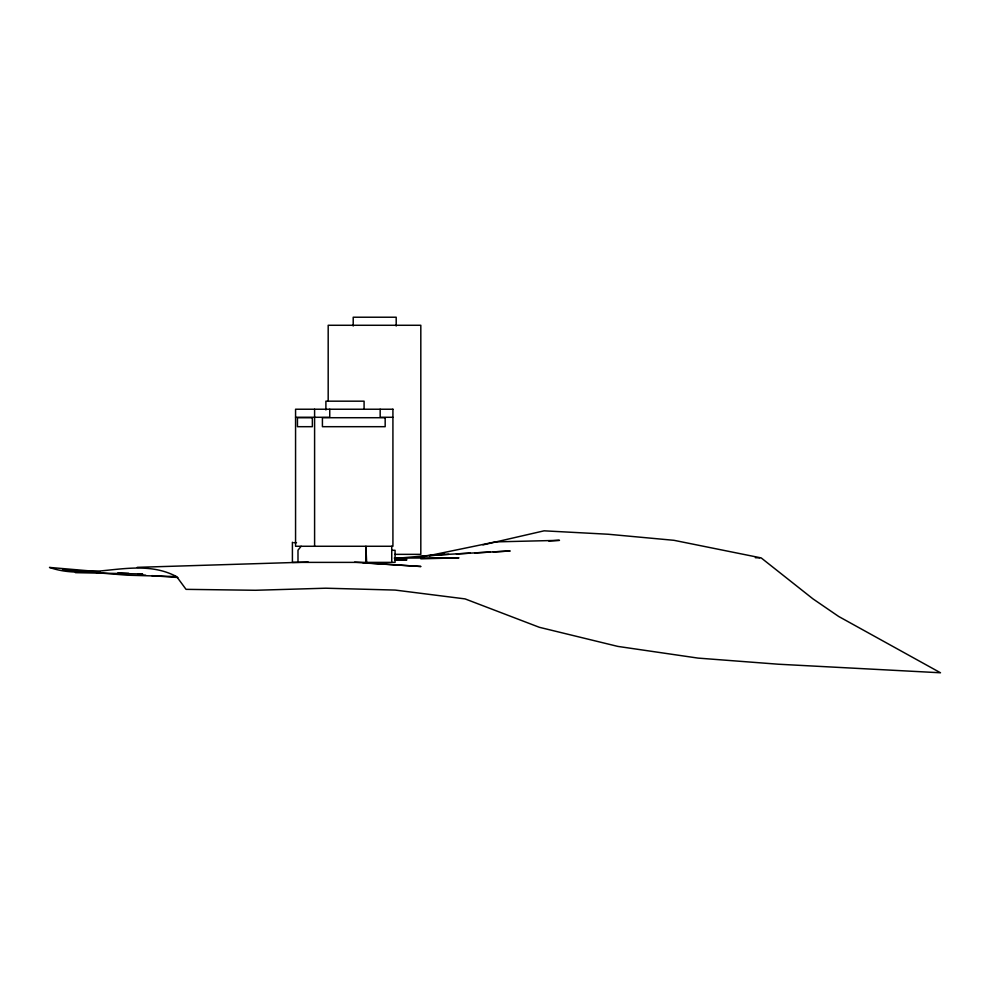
<?xml version="1.0" encoding="UTF-8"?>
<svg xmlns="http://www.w3.org/2000/svg" width="990" height="990" viewBox="0 0 990 990"><rect width="100%" height="100%" fill="white"/><g stroke="black" fill="none" stroke-linecap="round" stroke-linejoin="round"><path stroke-width="1.49" d="M301.121 546.27L297.99 550.192L297.99 562.382M482.984 544.896L544.092 530.826L608.145 534.241L673.98 540.317L761.186 557.914L812.988 598.888L838.703 616.485L940.5 672.779L778.326 664.216L698.049 658.102L617.847 646.408L539.352 627.301L465.077 598.9L395.171 590.077L325.76 588.208L255.47 590.275L186.033 589.347L176.752 576.712C136.942 555.303 91.092 582.219 49.5 567.431L99.879 571.762M418.065 556.974L430.304 555.353L495.359 541.889L559.486 540.342L548.782 541.01M421.963 556.912L424.995 556.541M429.524 555.972L435.575 555.217M438.607 554.846L510.159 550.985L493.268 551.913M394.725 558.484L444.659 554.091M430.304 555.353L448.73 554.351M456.415 553.93L470.225 553.175M474.841 552.915L490.199 552.074M137.263 567.344L308.249 562.06M394.676 560.216L406.964 559.808L394.837 560.105M420.812 558.843L458.952 557.853L394.268 558.113M295.565 417.285L329.744 417.285L329.744 409.229M392.919 417.285L380.172 417.285L380.172 409.229M293.795 542.681L296.493 542.681M392.213 550.292L395.072 550.292L395.072 562.382L292.409 562.382L292.409 542.235M394.886 554.351L420.812 554.351L420.812 325.277L328.185 325.277L328.185 401.321M75.426 572.653L142.585 573.977L137.969 573.742M176.096 576.576L127.153 575.19L96.339 572.703M755.333 557.704L759.726 557.865M97.899 571.737L62.444 569.968L71.688 570.723M117.934 572.74L128.725 573.284M363.082 562.889L420.973 566.503L354.568 562.172M138.093 574.683L145.728 575.227M151.841 575.66L177.841 577.504M76.304 571.094L84.014 571.713M396.198 326.007L396.198 317.221L353.207 317.221L353.207 326.007M391.743 546.27L391.743 561.627M366.647 562.382L365.892 546.27L365.892 562.382M364.085 409.229L364.085 401.173L325.896 401.173L325.896 409.959M314.597 409.229L314.597 546.27M392.919 409.229L295.565 409.229L295.565 546.27L392.919 546.27L392.919 409.229M312.357 417.718L297.458 417.718L297.458 426.69L312.357 426.69L312.357 417.718M385.172 417.718L322.418 417.718L322.418 426.69L385.172 426.69L385.172 417.718"/></g></svg>
